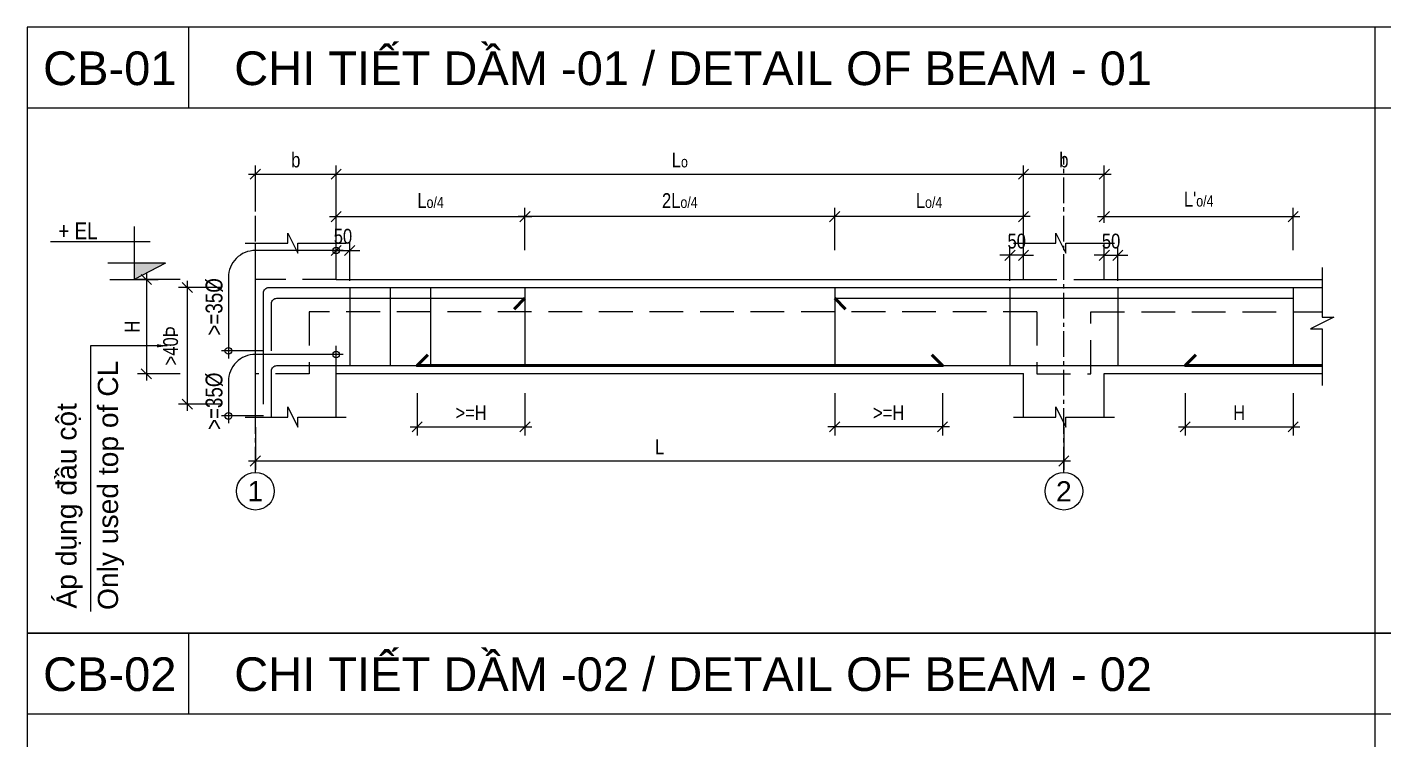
# Model space of a CAD drawing. Header units: millimetres. Extents: x -205508 to -110432, y 549193 to 571297.
# Drawn here: x -162392 to -157357, y 567908 to 570555 of the extents above; entities that cross this region are included whole.
import ezdxf
from ezdxf.enums import TextEntityAlignment as Align

# ---------------------------------------------------------------- set-up
doc = ezdxf.new("R2010")
doc.units = ezdxf.units.MM
doc.header["$LTSCALE"] = 25
doc.header["$MEASUREMENT"] = 0
doc.header["$PDSIZE"] = 50
for name, pattern in [('AUDIT_I_131119094342-0', [0]), ('CENTER2', [28.575, 19.05, -3.175, 3.175, -3.175]), ('DASHED2', [0.375, 0.25, -0.125])]:
    doc.linetypes.add(name, pattern=pattern)
for name, color, linetype in [('AC', 200, 'Continuous'), ('dai', 3, 'AUDIT_I_131119094342-0'), ('DAMPHU', 1, 'DASHED2'), ('kich thuoc', 251, 'Continuous'), ('NETTHAY', 2, 'Continuous'), ('textMAX', 4, 'Continuous'), ('TEXTMIN', 7, 'Continuous'), ('thep', 4, 'Continuous'), ('TRUC', 8, 'CENTER2')]:
    doc.layers.add(name, color=color, linetype=linetype)
doc.layers.add('DCE_MCZiCZac', color=250, linetype='Continuous', lineweight=13)
doc.layers.add('S-Rebar-B', color=4, linetype='Continuous', lineweight=50)
doc.styles.add('EL-Text', font='arial.ttf')
doc.styles.add('Simplex- GCC', font='arial.ttf', dxfattribs={"width": 0.8})
doc.styles.add('vnh100', font='', dxfattribs={"width": 0.8})
doc.styles.get('vnh100').set_extended_font_data('VNI-Helve')
doc.dimstyles.new('ISO-25', dxfattribs={"dimscale": 25, "dimtxt": 2.2, "dimasz": 1.5, "dimexe": 1.3, "dimexo": 1, "dimgap": 1, "dimtad": 1, "dimdec": 0, "dimtxsty": 'Simplex- GCC', "dimblk": 'OBLIQUE', "dimcen": 2.5, "dimdle": 1, "dimclrd": 8, "dimclre": 8, "dimclrt": 7, "dimadec": 0, "dimazin": 0, "dimtfac": 1, "dimtdec": 0, "dimtix": 1, "dimtmove": 0, "dimatfit": 3, "dimfxl": 5, "dimfxlon": 1, "dimarcsym": 0})

# ---------------------------------------------------------------- blocks, each defined once
blk = doc.blocks.new('_Oblique')
at = {"color": 4, "linetype": 'ByBlock', "lineweight": -2}
blk.add_line((-0.5, -0.5), (0.5, 0.5), dxfattribs=at)
blk = doc.blocks.new('*D494')
at = {"layer": 'Defpoints', "color": 0, "ltscale": 20, "transparency": 16777216}
for p in [(-161544.7, 569218.3), (-158544.7, 569188.5), (-158544.7, 568944.1)]:
    blk.add_point(p, dxfattribs=at)
at = {"layer": 'kich thuoc', "color": 8, "lineweight": -2, "ltscale": 20, "transparency": 16777216}
for p, q in [((-161544.7, 569069.1), (-161544.7, 568911.6)), ((-158544.7, 569069.1), (-158544.7, 568911.6)), ((-161569.7, 568944.1), (-158519.7, 568944.1))]:
    blk.add_line(p, q, dxfattribs=at)
at = {"layer": 'kich thuoc', "color": 8, "lineweight": -2, "ltscale": 20, "transparency": 16777216, "xscale": 37.5, "yscale": 37.5, "zscale": 37.5, "rotation": 180}
blk.add_blockref('_Oblique', (-161544.7, 568944.1), dxfattribs=at)
at = {"layer": 'kich thuoc', "color": 8, "lineweight": -2, "ltscale": 20, "transparency": 16777216, "xscale": 37.5, "yscale": 37.5, "zscale": 37.5}
blk.add_blockref('_Oblique', (-158544.7, 568944.1), dxfattribs=at)
at = {"layer": 'kich thuoc', "color": 7, "ltscale": 20, "transparency": 16777216, "insert": (-160044.7, 568996.6), "char_height": 55, "attachment_point": 5, "style": 'Simplex- GCC'}
blk.add_mtext('L', dxfattribs=at)
blk = doc.blocks.new('*D495')
at = {"layer": 'Defpoints', "color": 0, "ltscale": 20, "transparency": 16777216}
for p in [(-160544.3, 569851.4), (-160544.3, 569658.1), (-159395.1, 569658.1)]:
    blk.add_point(p, dxfattribs=at)
at = {"layer": 'kich thuoc', "color": 8, "lineweight": -2, "ltscale": 20, "transparency": 16777216}
for p, q in [((-160544.3, 569726.4), (-160544.3, 569883.9)), ((-159395.1, 569726.4), (-159395.1, 569883.9)), ((-159370.1, 569851.4), (-160569.3, 569851.4))]:
    blk.add_line(p, q, dxfattribs=at)
at = {"layer": 'kich thuoc', "color": 8, "lineweight": -2, "ltscale": 20, "transparency": 16777216, "xscale": 37.5, "yscale": 37.5, "zscale": 37.5, "rotation": 180}
blk.add_blockref('_Oblique', (-160544.3, 569851.4), dxfattribs=at)
at = {"layer": 'kich thuoc', "color": 8, "lineweight": -2, "ltscale": 20, "transparency": 16777216, "xscale": 37.5, "yscale": 37.5, "zscale": 37.5}
blk.add_blockref('_Oblique', (-159395.1, 569851.4), dxfattribs=at)
at = {"layer": 'kich thuoc', "color": 7, "ltscale": 20, "transparency": 16777216, "insert": (-159969.7, 569910.8), "char_height": 55, "attachment_point": 5, "style": 'Simplex- GCC'}
blk.add_mtext('2L{\\H0.75x;o/4}', dxfattribs=at)
blk = doc.blocks.new('*D496')
at = {"layer": 'Defpoints', "color": 0, "ltscale": 20, "transparency": 16777216}
for p in [(-160544.3, 569851.4), (-161244.7, 569685.7), (-160544.3, 569658.1)]:
    blk.add_point(p, dxfattribs=at)
at = {"layer": 'kich thuoc', "color": 8, "lineweight": -2, "ltscale": 20, "transparency": 16777216}
for p, q in [((-161244.7, 569726.4), (-161244.7, 569883.9)), ((-160544.3, 569726.4), (-160544.3, 569883.9)), ((-161269.7, 569851.4), (-160519.3, 569851.4))]:
    blk.add_line(p, q, dxfattribs=at)
at = {"layer": 'kich thuoc', "color": 8, "lineweight": -2, "ltscale": 20, "transparency": 16777216, "xscale": 37.5, "yscale": 37.5, "zscale": 37.5, "rotation": 180}
blk.add_blockref('_Oblique', (-161244.7, 569851.4), dxfattribs=at)
at = {"layer": 'kich thuoc', "color": 8, "lineweight": -2, "ltscale": 20, "transparency": 16777216, "xscale": 37.5, "yscale": 37.5, "zscale": 37.5}
blk.add_blockref('_Oblique', (-160544.3, 569851.4), dxfattribs=at)
at = {"layer": 'kich thuoc', "color": 7, "ltscale": 20, "transparency": 16777216, "insert": (-160894.5, 569910.8), "char_height": 55, "attachment_point": 5, "style": 'Simplex- GCC'}
blk.add_mtext('L{\\H0.75x;o/4}', dxfattribs=at)
blk = doc.blocks.new('*D497')
at = {"layer": 'Defpoints', "color": 0, "ltscale": 20, "transparency": 16777216}
for p in [(-159395.1, 569851.4), (-158694.7, 569730.6), (-159395.1, 569658.1)]:
    blk.add_point(p, dxfattribs=at)
at = {"layer": 'kich thuoc', "color": 8, "lineweight": -2, "ltscale": 20, "transparency": 16777216}
for p, q in [((-159395.1, 569726.4), (-159395.1, 569883.9)), ((-158694.7, 569755.6), (-158694.7, 569883.9)), ((-158669.7, 569851.4), (-159420.1, 569851.4))]:
    blk.add_line(p, q, dxfattribs=at)
at = {"layer": 'kich thuoc', "color": 8, "lineweight": -2, "ltscale": 20, "transparency": 16777216, "xscale": 37.5, "yscale": 37.5, "zscale": 37.5, "rotation": 180}
blk.add_blockref('_Oblique', (-159395.1, 569851.4), dxfattribs=at)
at = {"layer": 'kich thuoc', "color": 8, "lineweight": -2, "ltscale": 20, "transparency": 16777216, "xscale": 37.5, "yscale": 37.5, "zscale": 37.5}
blk.add_blockref('_Oblique', (-158694.7, 569851.4), dxfattribs=at)
at = {"layer": 'kich thuoc', "color": 7, "ltscale": 20, "transparency": 16777216, "insert": (-159044.9, 569910.8), "char_height": 55, "attachment_point": 5, "style": 'Simplex- GCC'}
blk.add_mtext('L{\\H0.75x;o/4}', dxfattribs=at)
blk = doc.blocks.new('*D498')
at = {"layer": 'DCE_MCZiCZac', "color": 8, "lineweight": -2, "ltscale": 20, "transparency": 16777216}
for p, q in [((-161269.7, 570008.9), (-158669.7, 570008.9)), ((-161244.7, 569883.9), (-161244.7, 570041.4)), ((-158694.7, 569883.9), (-158694.7, 570041.4))]:
    blk.add_line(p, q, dxfattribs=at)
at = {"layer": 'Defpoints', "color": 0, "ltscale": 20, "transparency": 16777216}
for p in [(-158694.7, 570008.9), (-161244.7, 569753), (-158694.7, 569753)]:
    blk.add_point(p, dxfattribs=at)
at = {"layer": 'DCE_MCZiCZac', "color": 8, "lineweight": -2, "ltscale": 20, "transparency": 16777216, "xscale": 37.5, "yscale": 37.5, "zscale": 37.5, "rotation": 180}
blk.add_blockref('_Oblique', (-161244.7, 570008.9), dxfattribs=at)
at = {"layer": 'DCE_MCZiCZac', "color": 8, "lineweight": -2, "ltscale": 20, "transparency": 16777216, "xscale": 37.5, "yscale": 37.5, "zscale": 37.5}
blk.add_blockref('_Oblique', (-158694.7, 570008.9), dxfattribs=at)
at = {"layer": 'DCE_MCZiCZac', "color": 7, "ltscale": 20, "transparency": 16777216, "insert": (-159969.7, 570061.4), "char_height": 55, "attachment_point": 5, "style": 'Simplex- GCC'}
blk.add_mtext('L{\\H0.75x;o}', dxfattribs=at)
blk = doc.blocks.new('*D499')
at = {"layer": 'DCE_MCZiCZac', "color": 8, "lineweight": -2, "ltscale": 20, "transparency": 16777216}
for p, q in [((-161569.7, 570008.9), (-161219.7, 570008.9)), ((-161544.7, 569883.9), (-161544.7, 570041.4)), ((-161244.7, 569883.9), (-161244.7, 570041.4))]:
    blk.add_line(p, q, dxfattribs=at)
at = {"layer": 'Defpoints', "color": 0, "ltscale": 20, "transparency": 16777216}
for p in [(-161244.7, 570008.9), (-161544.7, 569831.7), (-161244.7, 569831.7)]:
    blk.add_point(p, dxfattribs=at)
at = {"layer": 'DCE_MCZiCZac', "color": 8, "lineweight": -2, "ltscale": 20, "transparency": 16777216, "xscale": 37.5, "yscale": 37.5, "zscale": 37.5, "rotation": 180}
blk.add_blockref('_Oblique', (-161544.7, 570008.9), dxfattribs=at)
at = {"layer": 'DCE_MCZiCZac', "color": 8, "lineweight": -2, "ltscale": 20, "transparency": 16777216, "xscale": 37.5, "yscale": 37.5, "zscale": 37.5}
blk.add_blockref('_Oblique', (-161244.7, 570008.9), dxfattribs=at)
at = {"layer": 'DCE_MCZiCZac', "color": 7, "ltscale": 20, "transparency": 16777216, "insert": (-161394.7, 570061.4), "char_height": 55, "attachment_point": 5, "style": 'Simplex- GCC'}
blk.add_mtext('b', dxfattribs=at)
blk = doc.blocks.new('*D500')
at = {"layer": 'DCE_MCZiCZac', "color": 8, "lineweight": -2, "ltscale": 20, "transparency": 16777216}
for p, q in [((-158719.7, 570008.9), (-158369.7, 570008.9)), ((-158694.7, 569918.4), (-158694.7, 570041.4)), ((-158394.7, 569883.9), (-158394.7, 570041.4))]:
    blk.add_line(p, q, dxfattribs=at)
at = {"layer": 'Defpoints', "color": 0, "ltscale": 20, "transparency": 16777216}
for p in [(-158394.7, 570008.9), (-158694.7, 569893.4), (-158394.7, 569716.8)]:
    blk.add_point(p, dxfattribs=at)
at = {"layer": 'DCE_MCZiCZac', "color": 8, "lineweight": -2, "ltscale": 20, "transparency": 16777216, "xscale": 37.5, "yscale": 37.5, "zscale": 37.5, "rotation": 180}
blk.add_blockref('_Oblique', (-158694.7, 570008.9), dxfattribs=at)
at = {"layer": 'DCE_MCZiCZac', "color": 8, "lineweight": -2, "ltscale": 20, "transparency": 16777216, "xscale": 37.5, "yscale": 37.5, "zscale": 37.5}
blk.add_blockref('_Oblique', (-158394.7, 570008.9), dxfattribs=at)
at = {"layer": 'DCE_MCZiCZac', "color": 7, "ltscale": 20, "transparency": 16777216, "insert": (-158544.7, 570061.4), "char_height": 55, "attachment_point": 5, "style": 'Simplex- GCC'}
blk.add_mtext('b', dxfattribs=at)
blk = doc.blocks.new('*D501')
at = {"layer": 'DCE_MCZiCZac', "color": 8, "lineweight": -2, "ltscale": 20, "transparency": 16777216}
for p, q in [((-161824.2, 569618.3), (-161981.7, 569618.3)), ((-161949.2, 569643.3), (-161949.2, 569242.3)), ((-161824.2, 569267.3), (-161981.7, 569267.3))]:
    blk.add_line(p, q, dxfattribs=at)
at = {"layer": 'Defpoints', "color": 0, "ltscale": 20, "transparency": 16777216}
for p in [(-161696.1, 569618.3), (-161949.2, 569267.3), (-161696.1, 569267.3)]:
    blk.add_point(p, dxfattribs=at)
at = {"layer": 'DCE_MCZiCZac', "color": 8, "lineweight": -2, "ltscale": 20, "transparency": 16777216, "xscale": 37.5, "yscale": 37.5, "zscale": 37.5}
for p, rotation in [((-161949.2, 569618.3), 90), ((-161949.2, 569267.3), 270)]:
    blk.add_blockref('_Oblique', p, dxfattribs=dict(at, rotation=rotation))
at = {"layer": 'DCE_MCZiCZac', "color": 7, "ltscale": 20, "transparency": 16777216, "insert": (-162001.7, 569442.8), "char_height": 55, "attachment_point": 5, "rotation": 90, "style": 'Simplex- GCC'}
blk.add_mtext('H', dxfattribs=at)
blk = doc.blocks.new('*D502')
at = {"layer": 'DCE_MCZiCZac', "color": 8, "lineweight": -2, "ltscale": 20, "transparency": 16777216}
for p, q in [((-160944.7, 569195.8), (-160944.7, 569038.3)), ((-160544.3, 569195.8), (-160544.3, 569038.3)), ((-160969.7, 569070.8), (-160519.3, 569070.8))]:
    blk.add_line(p, q, dxfattribs=at)
at = {"layer": 'Defpoints', "color": 0, "ltscale": 20, "transparency": 16777216}
for p in [(-160944.7, 569298.3), (-160544.3, 569268.3), (-160544.3, 569070.8)]:
    blk.add_point(p, dxfattribs=at)
at = {"layer": 'DCE_MCZiCZac', "color": 8, "lineweight": -2, "ltscale": 20, "transparency": 16777216, "xscale": 37.5, "yscale": 37.5, "zscale": 37.5, "rotation": 180}
blk.add_blockref('_Oblique', (-160944.7, 569070.8), dxfattribs=at)
at = {"layer": 'DCE_MCZiCZac', "color": 8, "lineweight": -2, "ltscale": 20, "transparency": 16777216, "xscale": 37.5, "yscale": 37.5, "zscale": 37.5}
blk.add_blockref('_Oblique', (-160544.3, 569070.8), dxfattribs=at)
at = {"layer": 'DCE_MCZiCZac', "color": 7, "ltscale": 20, "transparency": 16777216, "insert": (-160744.5, 569123.3), "char_height": 55, "attachment_point": 5, "style": 'Simplex- GCC'}
blk.add_mtext('>=H', dxfattribs=at)
blk = doc.blocks.new('*D503')
at = {"layer": 'Defpoints', "color": 0, "ltscale": 20, "transparency": 16777216}
for p in [(-158394.7, 569803), (-157694.3, 569851.4), (-157694.3, 569658.1)]:
    blk.add_point(p, dxfattribs=at)
at = {"layer": 'kich thuoc', "color": 8, "lineweight": -2, "ltscale": 20, "transparency": 16777216}
for p, q in [((-158394.7, 569828), (-158394.7, 569883.9)), ((-157694.3, 569726.4), (-157694.3, 569883.9)), ((-158419.7, 569851.4), (-157669.3, 569851.4))]:
    blk.add_line(p, q, dxfattribs=at)
at = {"layer": 'kich thuoc', "color": 8, "lineweight": -2, "ltscale": 20, "transparency": 16777216, "xscale": 37.5, "yscale": 37.5, "zscale": 37.5, "rotation": 180}
blk.add_blockref('_Oblique', (-158394.7, 569851.4), dxfattribs=at)
at = {"layer": 'kich thuoc', "color": 8, "lineweight": -2, "ltscale": 20, "transparency": 16777216, "xscale": 37.5, "yscale": 37.5, "zscale": 37.5}
blk.add_blockref('_Oblique', (-157694.3, 569851.4), dxfattribs=at)
at = {"layer": 'kich thuoc', "color": 7, "ltscale": 20, "transparency": 16777216, "insert": (-158044.5, 569916.1), "char_height": 55, "attachment_point": 5, "style": 'Simplex- GCC'}
blk.add_mtext("L'{\\H0.75x;o/4}", dxfattribs=at)
blk = doc.blocks.new('*D504')
at = {"layer": 'DCE_MCZiCZac', "color": 8, "lineweight": -2, "ltscale": 20, "transparency": 16777216}
for p, q in [((-159395.1, 569195.8), (-159395.1, 569038.3)), ((-158994.7, 569195.8), (-158994.7, 569038.3)), ((-158969.7, 569070.8), (-159420.1, 569070.8))]:
    blk.add_line(p, q, dxfattribs=at)
at = {"layer": 'Defpoints', "color": 0, "ltscale": 20, "transparency": 16777216}
for p in [(-159395.1, 569268.3), (-158994.7, 569298.3), (-159395.1, 569070.8)]:
    blk.add_point(p, dxfattribs=at)
at = {"layer": 'DCE_MCZiCZac', "color": 8, "lineweight": -2, "ltscale": 20, "transparency": 16777216, "xscale": 37.5, "yscale": 37.5, "zscale": 37.5, "rotation": 180}
blk.add_blockref('_Oblique', (-159395.1, 569070.8), dxfattribs=at)
at = {"layer": 'DCE_MCZiCZac', "color": 8, "lineweight": -2, "ltscale": 20, "transparency": 16777216, "xscale": 37.5, "yscale": 37.5, "zscale": 37.5}
blk.add_blockref('_Oblique', (-158994.7, 569070.8), dxfattribs=at)
at = {"layer": 'DCE_MCZiCZac', "color": 7, "ltscale": 20, "transparency": 16777216, "insert": (-159194.9, 569123.3), "char_height": 55, "attachment_point": 5, "style": 'Simplex- GCC'}
blk.add_mtext('>=H', dxfattribs=at)
blk = doc.blocks.new('*D505')
at = {"layer": 'DCE_MCZiCZac', "color": 8, "lineweight": -2, "ltscale": 20, "transparency": 16777216}
for p, q in [((-158094.7, 569195.8), (-158094.7, 569038.3)), ((-157694.3, 569195.8), (-157694.3, 569038.3)), ((-158119.7, 569070.8), (-157669.3, 569070.8))]:
    blk.add_line(p, q, dxfattribs=at)
at = {"layer": 'Defpoints', "color": 0, "ltscale": 20, "transparency": 16777216}
for p in [(-158094.7, 569298.3), (-157694.3, 569268.3), (-157694.3, 569070.8)]:
    blk.add_point(p, dxfattribs=at)
at = {"layer": 'DCE_MCZiCZac', "color": 8, "lineweight": -2, "ltscale": 20, "transparency": 16777216, "xscale": 37.5, "yscale": 37.5, "zscale": 37.5, "rotation": 180}
blk.add_blockref('_Oblique', (-158094.7, 569070.8), dxfattribs=at)
at = {"layer": 'DCE_MCZiCZac', "color": 8, "lineweight": -2, "ltscale": 20, "transparency": 16777216, "xscale": 37.5, "yscale": 37.5, "zscale": 37.5}
blk.add_blockref('_Oblique', (-157694.3, 569070.8), dxfattribs=at)
at = {"layer": 'DCE_MCZiCZac', "color": 7, "ltscale": 20, "transparency": 16777216, "insert": (-157894.5, 569123.3), "char_height": 55, "attachment_point": 5, "style": 'Simplex- GCC'}
blk.add_mtext('H', dxfattribs=at)
blk = doc.blocks.new('*D469')
at = {"layer": 'DCE_MCZiCZac', "color": 8, "lineweight": -2, "ltscale": 20, "transparency": 16777216}
for p, q in [((-161244.7, 569643.3), (-161244.7, 569758.2)), ((-161194.7, 569613.3), (-161194.7, 569758.2)), ((-161244.7, 569725.7), (-161282.2, 569725.7)), ((-161244.7, 569725.7), (-161194.7, 569725.7)), ((-161194.7, 569725.7), (-161157.2, 569725.7))]:
    blk.add_line(p, q, dxfattribs=at)
at = {"layer": 'Defpoints', "color": 0, "ltscale": 20, "transparency": 16777216}
for p in [(-161194.7, 569725.7), (-161244.7, 569618.3), (-161194.7, 569588.3)]:
    blk.add_point(p, dxfattribs=at)
at = {"layer": 'DCE_MCZiCZac', "color": 8, "lineweight": -2, "ltscale": 20, "transparency": 16777216, "xscale": 37.5, "yscale": 37.5, "zscale": 37.5}
blk.add_blockref('_Oblique', (-161244.7, 569725.7), dxfattribs=at)
at = {"layer": 'DCE_MCZiCZac', "color": 8, "lineweight": -2, "ltscale": 20, "transparency": 16777216, "xscale": 37.5, "yscale": 37.5, "zscale": 37.5, "rotation": 180}
blk.add_blockref('_Oblique', (-161194.7, 569725.7), dxfattribs=at)
at = {"layer": 'DCE_MCZiCZac', "color": 7, "ltscale": 20, "transparency": 16777216, "insert": (-161219.7, 569778.2), "char_height": 55, "attachment_point": 5, "style": 'Simplex- GCC'}
blk.add_mtext('50', dxfattribs=at)
blk = doc.blocks.new('*D470')
at = {"layer": 'DCE_MCZiCZac', "color": 8, "lineweight": -2, "ltscale": 20, "transparency": 16777216}
for p, q in [((-158744.7, 569707.7), (-158782.2, 569707.7)), ((-158744.7, 569613.3), (-158744.7, 569740.2)), ((-158694.7, 569707.7), (-158744.7, 569707.7)), ((-158694.7, 569664.5), (-158694.7, 569740.2)), ((-158694.7, 569707.7), (-158657.2, 569707.7))]:
    blk.add_line(p, q, dxfattribs=at)
at = {"layer": 'Defpoints', "color": 0, "ltscale": 20, "transparency": 16777216}
for p in [(-158744.7, 569707.7), (-158694.7, 569639.5), (-158744.7, 569588.3)]:
    blk.add_point(p, dxfattribs=at)
at = {"layer": 'DCE_MCZiCZac', "color": 8, "lineweight": -2, "ltscale": 20, "transparency": 16777216, "xscale": 37.5, "yscale": 37.5, "zscale": 37.5}
blk.add_blockref('_Oblique', (-158744.7, 569707.7), dxfattribs=at)
at = {"layer": 'DCE_MCZiCZac', "color": 8, "lineweight": -2, "ltscale": 20, "transparency": 16777216, "xscale": 37.5, "yscale": 37.5, "zscale": 37.5, "rotation": 180}
blk.add_blockref('_Oblique', (-158694.7, 569707.7), dxfattribs=at)
at = {"layer": 'DCE_MCZiCZac', "color": 7, "ltscale": 20, "transparency": 16777216, "insert": (-158719.7, 569760.2), "char_height": 55, "attachment_point": 5, "style": 'Simplex- GCC'}
blk.add_mtext('50', dxfattribs=at)
blk = doc.blocks.new('*D471')
at = {"layer": 'DCE_MCZiCZac', "color": 8, "lineweight": -2, "ltscale": 20, "transparency": 16777216}
for p, q in [((-158394.7, 569707.7), (-158432.2, 569707.7)), ((-158394.7, 569664.5), (-158394.7, 569740.2)), ((-158394.7, 569707.7), (-158344.7, 569707.7)), ((-158344.7, 569613.3), (-158344.7, 569740.2)), ((-158344.7, 569707.7), (-158307.2, 569707.7))]:
    blk.add_line(p, q, dxfattribs=at)
at = {"layer": 'Defpoints', "color": 0, "ltscale": 20, "transparency": 16777216}
for p in [(-158344.7, 569707.7), (-158394.7, 569639.5), (-158344.7, 569588.3)]:
    blk.add_point(p, dxfattribs=at)
at = {"layer": 'DCE_MCZiCZac', "color": 8, "lineweight": -2, "ltscale": 20, "transparency": 16777216, "xscale": 37.5, "yscale": 37.5, "zscale": 37.5}
blk.add_blockref('_Oblique', (-158394.7, 569707.7), dxfattribs=at)
at = {"layer": 'DCE_MCZiCZac', "color": 8, "lineweight": -2, "ltscale": 20, "transparency": 16777216, "xscale": 37.5, "yscale": 37.5, "zscale": 37.5, "rotation": 180}
blk.add_blockref('_Oblique', (-158344.7, 569707.7), dxfattribs=at)
at = {"layer": 'DCE_MCZiCZac', "color": 7, "ltscale": 20, "transparency": 16777216, "insert": (-158369.7, 569760.2), "char_height": 55, "attachment_point": 5, "style": 'Simplex- GCC'}
blk.add_mtext('50', dxfattribs=at)
blk = doc.blocks.new('*D411')
at = {"layer": 'DCE_MCZiCZac', "color": 8, "lineweight": -2, "ltscale": 20, "transparency": 16777216}
for p, q in [((-161797.2, 569613.3), (-161797.2, 569130.1)), ((-161672.2, 569588.3), (-161829.7, 569588.3)), ((-161672.2, 569155.1), (-161829.7, 569155.1))]:
    blk.add_line(p, q, dxfattribs=at)
at = {"layer": 'Defpoints', "color": 0, "ltscale": 20, "transparency": 16777216}
for p in [(-161644.7, 569588.3), (-161797.2, 569155.1), (-161514.7, 569155.1)]:
    blk.add_point(p, dxfattribs=at)
at = {"layer": 'DCE_MCZiCZac', "color": 8, "lineweight": -2, "ltscale": 20, "transparency": 16777216, "xscale": 37.5, "yscale": 37.5, "zscale": 37.5}
for p, rotation in [((-161797.2, 569588.3), 90), ((-161797.2, 569155.1), 270)]:
    blk.add_blockref('_Oblique', p, dxfattribs=dict(at, rotation=rotation))
at = {"layer": 'DCE_MCZiCZac', "color": 7, "ltscale": 20, "transparency": 16777216, "insert": (-161858.9, 569371.7), "char_height": 55, "attachment_point": 5, "rotation": 90, "style": 'Simplex- GCC'}
blk.add_mtext('>40Þ', dxfattribs=at)

msp = doc.modelspace()

# ---------------------------------------------------------------- linework, layer by layer
at = {"layer": 'AC', "color": 4, "ltscale": 20}
for p, q in [((-157391.5, 570555.2), (-157391.5, 561049.9)), ((-162391.5, 568305.2), (-147391.5, 568305.2))]:
    msp.add_line(p, q, dxfattribs=at)
at = {"layer": 'AC', "color": 0, "ltscale": 20}
for points in [[(-162391.5, 570255.2), (-147391.5, 570255.2), (-147391.5, 570555.2), (-162391.5, 570555.2)], [(-162391.5, 568005.2), (-147391.5, 568005.2), (-147391.5, 568305.2), (-162391.5, 568305.2)]]:
    msp.add_lwpolyline(points, close=True, dxfattribs=at)
at = {"layer": 'AC', "color": 4, "ltscale": 20}
msp.add_lwpolyline([(-147391.5, 561041), (-147391.5, 570555.2), (-162391.5, 570555.2), (-162391.5, 561049.9), (-147404.4, 561049.9)], dxfattribs=at)
for points in [[(-162391.5, 570255.2), (-161791.5, 570255.2), (-161791.5, 570555.2), (-162391.5, 570555.2)], [(-157391.5, 570255.2), (-156791.5, 570255.2), (-156791.5, 570555.2), (-157391.5, 570555.2)], [(-162391.5, 568005.2), (-161791.5, 568005.2), (-161791.5, 568305.2), (-162391.5, 568305.2)], [(-157391.5, 568005.2), (-156791.5, 568005.2), (-156791.5, 568305.2), (-157391.5, 568305.2)]]:
    msp.add_lwpolyline(points, close=True, dxfattribs=at)
at = {"layer": 'dai', "ltscale": 20}
for p, q in [((-161194.7, 569588.3), (-161194.7, 569298.3)), ((-161044.7, 569588.3), (-161044.7, 569298.3)), ((-160894.7, 569588.3), (-160894.7, 569298.3)), ((-160544.3, 569588.3), (-160544.3, 569298.3)), ((-159395.1, 569588.3), (-159395.1, 569298.3)), ((-158744.7, 569588.3), (-158744.7, 569298.3)), ((-158344.7, 569588.3), (-158344.7, 569298.3)), ((-157694.3, 569588.3), (-157694.3, 569298.3))]:
    msp.add_line(p, q, dxfattribs=at)
at = {"layer": 'DAMPHU', "ltscale": 20}
for p, q in [((-161244.7, 569618.3), (-161544.7, 569618.3)), ((-158695.7, 569618.3), (-158393.7, 569618.3))]:
    msp.add_line(p, q, dxfattribs=at)
for points in [[(-158644.7, 569498.3), (-161344.7, 569498.3), (-161344.7, 569267.3), (-161544.7, 569267.3), (-161544.7, 569498.3)], [(-158644.7, 569498.3), (-158644.7, 569267.3), (-158444.7, 569267.3), (-158444.7, 569498.3), (-157586.3, 569498.3)]]:
    msp.add_lwpolyline(points, dxfattribs=at)
at = {"layer": 'kich thuoc', "linetype": 'Continuous', "ltscale": 0.5}
for p, q in [((-161994.8, 569814.4), (-161994.8, 569618.3)), ((-161935.4, 569758.3), (-162304.7, 569758.3)), ((-161877.6, 569678.3), (-162092.4, 569678.3)), ((-161877.6, 569678.3), (-161994.8, 569618.3)), ((-162084.2, 569618.3), (-161905.4, 569618.3))]:
    msp.add_line(p, q, dxfattribs=at)
at = {"layer": 'kich thuoc', "ltscale": 20}
for p, q in [((-161514.7, 569352.9), (-161670.9, 569352.9)), ((-161244.7, 569268.3), (-161244.7, 569371.5)), ((-161514.7, 569111.2), (-161670.9, 569111.2))]:
    msp.add_line(p, q, dxfattribs=at)
for points in [[(-161218.5, 569725.7), (-161544.7, 569725.7, 0.414214), (-161644.7, 569625.7), (-161644.7, 569324.9)], [(-161218.5, 569339.6), (-161544.7, 569339.6, 0.414214), (-161644.7, 569239.6), (-161644.7, 569083.9)]]:
    msp.add_lwpolyline(points, format="xyb", dxfattribs=at)
at = {"layer": 'kich thuoc', "linetype": 'Continuous', "ltscale": 0.5}
msp.add_solid([(-161994.8, 569678.3), (-161994.8, 569618.3), (-161877.6, 569678.3)], dxfattribs=at)
at = {"layer": 'NETTHAY', "ltscale": 20}
for p, q in [((-161544.7, 569568.3), (-161544.7, 569753)), ((-161544.7, 569107), (-161544.7, 569753)), ((-161244.7, 569618.3), (-161244.7, 569753)), ((-158694.7, 569619.3), (-158694.7, 569753)), ((-158394.7, 569619.3), (-158394.7, 569753)), ((-161244.7, 569618.3), (-158695.7, 569618.3)), ((-158393.7, 569618.3), (-157586.3, 569618.3)), ((-161244.7, 569268.3), (-158694.7, 569268.3)), ((-161244.7, 569107), (-161244.7, 569268.3)), ((-158694.7, 569107), (-158694.7, 569268.3)), ((-158394.7, 569268.3), (-157586.3, 569268.3)), ((-158394.7, 569107), (-158394.7, 569268.3))]:
    msp.add_line(p, q, dxfattribs=at)
for centre, start, end in [((-158695.7, 569619.3), 270, 0), ((-158393.7, 569619.3), 180, 270)]:
    msp.add_arc(centre, 1, start, end, dxfattribs=at)
at = {"layer": 'S-Rebar-B', "ltscale": 20}
for p, q in [((-160584.3, 569508.3), (-160544.3, 569548.3)), ((-159355.1, 569508.3), (-159395.1, 569548.3))]:
    msp.add_line(p, q, dxfattribs=at)
for points in [[(-160904.7, 569338.3), (-160944.7, 569298.3), (-158994.7, 569298.3), (-159034.7, 569338.3)], [(-157586.3, 569298.3), (-158094.7, 569298.3), (-158054.7, 569338.3)]]:
    msp.add_lwpolyline(points, dxfattribs=at)
at = {"layer": 'thep', "ltscale": 20}
for p, q in [((-159395.1, 569548.3), (-157694.3, 569548.3)), ((-161464.7, 569298.3), (-157586.3, 569298.3))]:
    msp.add_line(p, q, dxfattribs=at)
for points in [[(-161514.7, 569155.1), (-161514.7, 569568.3, -0.414214), (-161494.7, 569588.3), (-157586.3, 569588.3)], [(-161484.7, 569352.9), (-161484.7, 569528.3, -0.414214), (-161464.7, 569548.3), (-160544.3, 569548.3)], [(-161484.7, 569107), (-161484.7, 569278.3, -0.414214), (-161464.7, 569298.3), (-160544.3, 569298.3)]]:
    msp.add_lwpolyline(points, format="xyb", dxfattribs=at)
for centre in [(-161244.7, 569725.7), (-161644.7, 569352.9), (-161244.7, 569339.6), (-161644.7, 569111.2)]:
    msp.add_circle(centre, 12.5, dxfattribs=at)
at = {"layer": 'TRUC', "ltscale": 0.2}
for p, q in [((-158544.7, 568901.8), (-158544.7, 570071.9)), ((-161544.7, 568901.8), (-161544.7, 570003.6))]:
    msp.add_line(p, q, dxfattribs=at)
at = {"layer": 'TRUC'}
for points in [[(-161582.2, 569753), (-161424.7, 569753), (-161424.7, 569790.5), (-161387.2, 569715.5), (-161387.2, 569753), (-161207.2, 569753)], [(-158732.2, 569753), (-158574.7, 569753), (-158574.7, 569790.5), (-158537.2, 569715.5), (-158537.2, 569753), (-158357.2, 569753)], [(-157586.3, 569662), (-157586.3, 569478.3), (-157542.5, 569478.3), (-157630, 569434.5), (-157586.3, 569434.5), (-157586.3, 569224.5)], [(-161582.2, 569107), (-161424.7, 569107), (-161424.7, 569144.5), (-161387.2, 569069.5), (-161387.2, 569107), (-161207.2, 569107)], [(-158732.2, 569107), (-158574.7, 569107), (-158574.7, 569144.5), (-158537.2, 569069.5), (-158537.2, 569107), (-158357.2, 569107)]]:
    msp.add_lwpolyline(points, dxfattribs=at)
at = {"layer": 'TRUC', "color": 2, "linetype": 'Continuous', "ltscale": 0.5}
for centre in [(-161544.7, 568831.8), (-158544.7, 568831.8)]:
    msp.add_circle(centre, 70, dxfattribs=at)

# ---------------------------------------------------------------- texts
at = {"layer": 'AC', "color": 7, "style": 'vnh100', "width": 0.8}
for p in [(-161666.8, 569409.5), (-161666.8, 569058.9)]:
    msp.add_text('>=35Þ', height=62.5, rotation=90, dxfattribs=at).set_placement(p)
at = {"layer": 'AC', "color": 3, "style": 'EL-Text'}
msp.add_text('Only used top of CL', height=75, rotation=90, dxfattribs=at).set_placement((-162054.2, 568390.6))
at = {"layer": 'AC', "color": 7, "style": 'EL-Text'}
msp.add_text('Áp dụng đầu cột', height=75, rotation=90, dxfattribs=at).set_placement((-162208.3, 568396))
at = {"layer": 'textMAX', "style": 'EL-Text'}
for s, p in [('CB-01', (-162332.3, 570339.8)), ('CB-02', (-162332.3, 568089.8))]:
    msp.add_text(s, height=125, dxfattribs=at).set_placement(p)
for s, p in [('1', (-161544.7, 568831.8)), ('2', (-158544.7, 568831.8))]:
    msp.add_text(s, height=75, dxfattribs=at).set_placement(p, align=Align.MIDDLE)
at = {"layer": 'TEXTMIN', "style": 'EL-Text'}
for s, p in [('CHI TIẾT DẦM -01 / DETAIL OF BEAM - 01', (-161623.1, 570339.8)), ('CHI TIẾT DẦM -02 / DETAIL OF BEAM - 02', (-161623.1, 568089.8))]:
    msp.add_text(s, height=125, dxfattribs=at).set_placement(p)
at = {"layer": 'TEXTMIN', "ltscale": 0.5, "style": 'vnh100', "width": 0.8}
msp.add_text('+ EL', height=62.5, dxfattribs=at).set_placement((-162275.7, 569767.6))

# ---------------------------------------------------------------- dimensions: what is measured, and where the dimension line sits
at = {"layer": 'DCE_MCZiCZac', "ltscale": 20}
for base, p1, p2, text, picture, middle in [((-161244.7, 570008.9), (-161544.7, 569831.7), (-161244.7, 569831.7), 'b', '*D499', (-161394.7, 570061.4)), ((-158694.7, 570008.9), (-161244.7, 569753), (-158694.7, 569753), 'L{\\H0.75x;o}', '*D498', (-159969.7, 570061.4)), ((-158394.7, 570008.9), (-158694.7, 569893.4), (-158394.7, 569716.8), 'b', '*D500', (-158544.7, 570061.4)), ((-160544.3, 569070.8), (-160944.7, 569298.3), (-160544.3, 569268.3), '>=H', '*D502', (-160744.5, 569123.3)), ((-157694.3, 569070.8), (-158094.7, 569298.3), (-157694.3, 569268.3), 'H', '*D505', (-157894.5, 569123.3))]:
    dim = msp.add_linear_dim(base=base, p1=p1, p2=p2, text=text, dimstyle='ISO-25', dxfattribs=at)
    dim.commit()
    dim.dimension.update_dxf_attribs({"geometry": picture, "text_midpoint": middle})
for base, p1, p2, picture, middle in [((-161194.7, 569725.7), (-161244.7, 569618.3), (-161194.7, 569588.3), '*D469', (-161219.7, 569778.2)), ((-158744.7, 569707.7), (-158694.7, 569639.5), (-158744.7, 569588.3), '*D470', (-158719.7, 569760.2))]:
    dim = msp.add_linear_dim(base=base, p1=p1, p2=p2, dimstyle='ISO-25', dxfattribs=at)
    dim.commit()
    dim.dimension.update_dxf_attribs({"geometry": picture, "text_midpoint": middle})
dim = msp.add_linear_dim(base=(-158344.7, 569707.7), p1=(-158394.7, 569639.5), p2=(-158344.7, 569588.3), angle=180, dimstyle='ISO-25', dxfattribs=at)
dim.commit()
dim.dimension.update_dxf_attribs({"geometry": '*D471', "text_midpoint": (-158369.7, 569760.2)})
for base, p1, p2, angle, text, picture, middle in [((-161949.2, 569267.3), (-161696.1, 569618.3), (-161696.1, 569267.3), 90, 'H', '*D501', (-162001.7, 569442.8)), ((-161797.2, 569155.1), (-161644.7, 569588.3), (-161514.7, 569155.1), 90, '>40Þ', '*D411', (-161858.9, 569371.7)), ((-159395.1, 569070.8), (-158994.7, 569298.3), (-159395.1, 569268.3), 180, '>=H', '*D504', (-159194.9, 569123.3))]:
    dim = msp.add_linear_dim(base=base, p1=p1, p2=p2, angle=angle, text=text, dimstyle='ISO-25', dxfattribs=at)
    dim.commit()
    dim.dimension.update_dxf_attribs({"geometry": picture, "text_midpoint": middle})
at = {"layer": 'kich thuoc', "ltscale": 20}
for base, p1, p2, text, picture, middle in [((-160544.3, 569851.4), (-161244.7, 569685.7), (-160544.3, 569658.1), 'L{\\H0.75x;o/4}', '*D496', (-160894.5, 569910.8)), ((-157694.3, 569851.4), (-158394.7, 569803), (-157694.3, 569658.1), "L'{\\H0.75x;o/4}", '*D503', (-158044.5, 569916.1)), ((-158544.7, 568944.1), (-161544.7, 569218.3), (-158544.7, 569188.5), 'L', '*D494', (-160044.7, 568996.6))]:
    dim = msp.add_linear_dim(base=base, p1=p1, p2=p2, text=text, dimstyle='ISO-25', override={"dimtmove": 1}, dxfattribs=at)
    dim.commit()
    dim.dimension.update_dxf_attribs({"geometry": picture, "text_midpoint": middle})
for base, p1, p2, text, picture, middle in [((-160544.3, 569851.4), (-159395.1, 569658.1), (-160544.3, 569658.1), '2L{\\H0.75x;o/4}', '*D495', (-159969.7, 569910.8)), ((-159395.1, 569851.4), (-158694.7, 569730.6), (-159395.1, 569658.1), 'L{\\H0.75x;o/4}', '*D497', (-159044.9, 569910.8))]:
    dim = msp.add_linear_dim(base=base, p1=p1, p2=p2, angle=180, text=text, dimstyle='ISO-25', override={"dimtmove": 1}, dxfattribs=at)
    dim.commit()
    dim.dimension.update_dxf_attribs({"geometry": picture, "text_midpoint": middle})

# ---------------------------------------------------------------- leaders
at = {"layer": 'AC', "color": 4, "ltscale": 20}
msp.add_leader([(-161872.2, 569371.7), (-162156.3, 569371.7), (-162156.3, 568385.3)], dimstyle='ISO-25', override={"dimgap": 1, "dimtad": 0}, dxfattribs=at)

doc.saveas('drawing.dxf')
